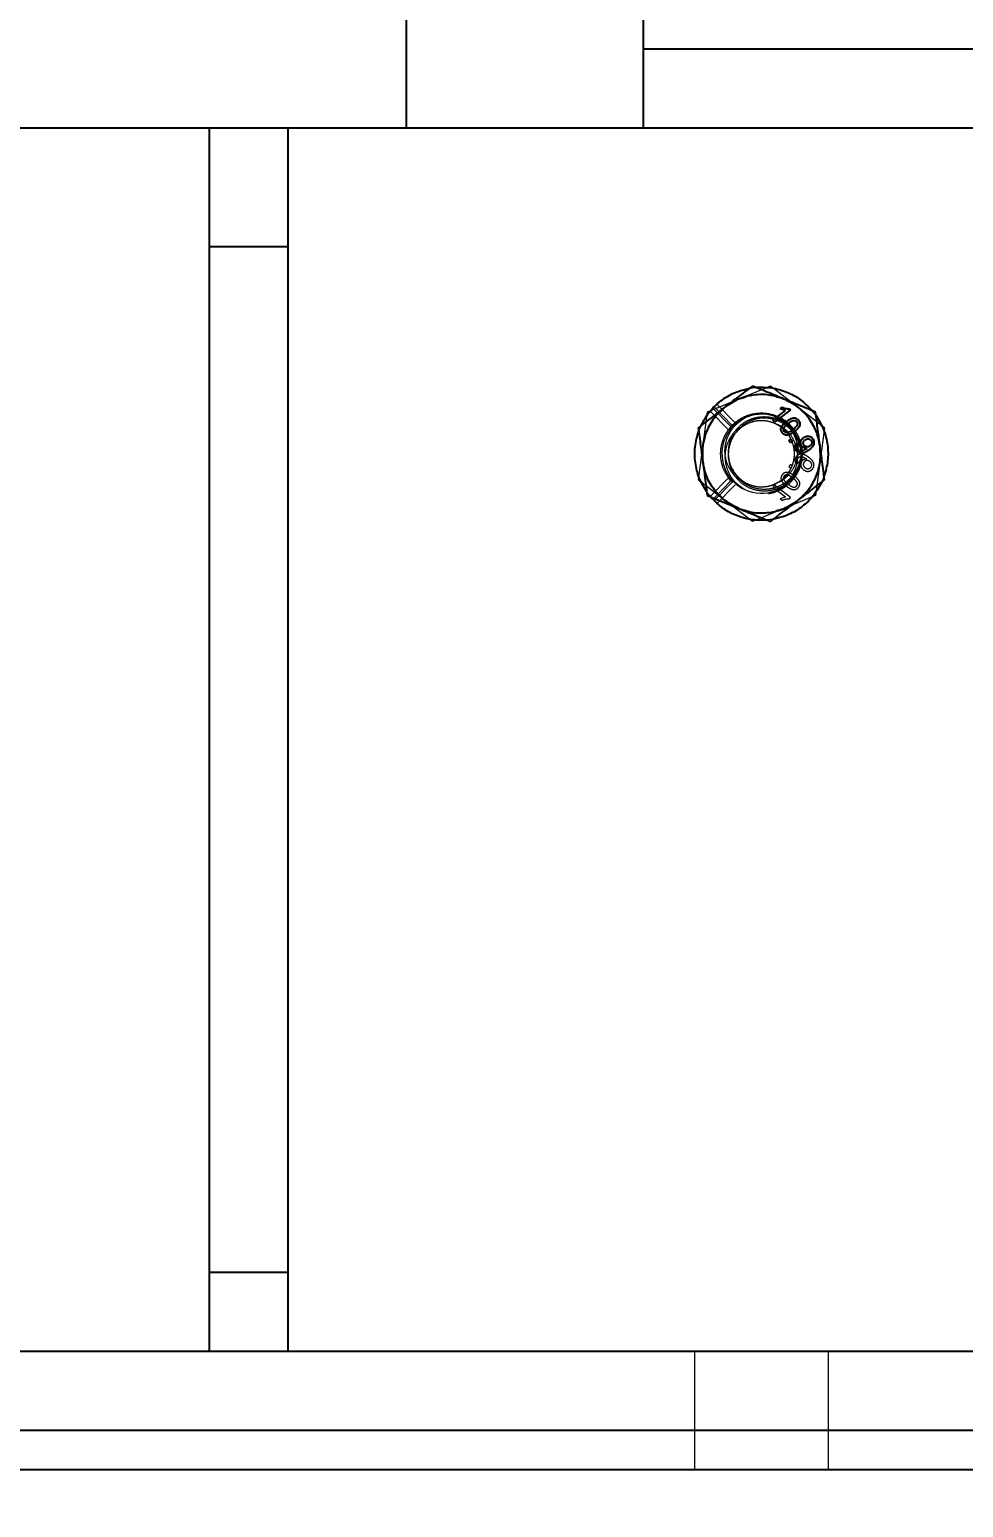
# Model space of a CAD drawing. Header units: millimetres. Extents: x 861 to 27901, y 673 to 17923.
# Drawn here: x 11227.5 to 11415.1, y 5365.5 to 5662.5 of the extents above; entities that cross this region are included whole.
import ezdxf

# ---------------------------------------------------------------- set-up
doc = ezdxf.new("R2010")
doc.units = ezdxf.units.MM
doc.header["$LTSCALE"] = 33.3
doc.linetypes.add('HIDDEN', pattern=[1.905, 1.27, -0.635])
doc.layers.add('CAPA_1', color=7, linetype='Continuous')
doc.styles.add('SLDTEXTSTYLE0', font='TXT', dxfattribs={"width": 0.75})
doc.dimstyles.new('SLDDIMSTYLE0', dxfattribs={"dimtxt": 66.6, "dimasz": 66.6, "dimexe": 0, "dimexo": 0.0625, "dimgap": 16.65, "dimtad": 2, "dimdec": 0, "dimlfac": 1.261261, "dimrnd": 1e-09, "dimzin": 12, "dimdsep": 46, "dimtxsty": 'SLDTEXTSTYLE0', "dimsah": 1, "dimcen": 0.09, "dimadec": 0, "dimazin": 3, "dimtfac": 1, "dimtdec": 0, "dimtofl": 0, "dimtmove": 0, "dimatfit": 3, "dimfxl": 1, "dimfrac": 2, "dimtolj": 1, "dimtzin": 12, "dimarcsym": 0})

# ---------------------------------------------------------------- blocks, each defined once
blk = doc.blocks.new('_D_12')
at = {"layer": 'CAPA_1', "transparency": 16777216}
for p, q in [((10897.43, 5841.2), (14430.99, 5841.2)), ((14397.69, 5841.2), (14397.69, 5357.98)), ((14240.18, 5357.98), (14430.99, 5357.98))]:
    blk.add_line(p, q, dxfattribs=at)
for points in [[(14397.69, 5841.2), (14387.44, 5774.6), (14407.94, 5774.6)], [(14397.69, 5357.98), (14407.94, 5424.58), (14387.44, 5424.58)]]:
    blk.add_solid(points, dxfattribs=at)
at = {"layer": 'CAPA_1', "transparency": 16777216, "insert": (14311.84, 5525.78), "char_height": 66.6, "attachment_point": 1, "rotation": 90, "style": 'SLDTEXTSTYLE0'}
blk.add_mtext('609', dxfattribs=at)
blk = doc.blocks.new('_D_13')
at = {"layer": 'CAPA_1', "transparency": 16777216}
for p, q in [((9823.17, 6912.25), (14695.32, 6912.25)), ((14662.02, 6912.25), (14662.02, 5357.98)), ((14240.18, 5357.98), (14695.32, 5357.98))]:
    blk.add_line(p, q, dxfattribs=at)
for points in [[(14662.02, 6912.25), (14651.77, 6845.65), (14672.27, 6845.65)], [(14662.02, 5357.98), (14672.27, 5424.58), (14651.77, 5424.58)]]:
    blk.add_solid(points, dxfattribs=at)
at = {"layer": 'CAPA_1', "transparency": 16777216, "insert": (14576.17, 6036.69), "char_height": 66.6, "attachment_point": 1, "rotation": 90, "style": 'SLDTEXTSTYLE0'}
blk.add_mtext('1960', dxfattribs=at)

msp = doc.modelspace()

# ---------------------------------------------------------------- linework, layer by layer
at = {"color": 7, "linetype": 'Continuous', "lineweight": 25}
for p, q in [((11303.17, 5666.45), (11303.17, 5642.66)), ((11350.74, 5666.45), (11350.74, 5642.66)), ((11691.67, 5658.52), (11350.74, 5658.52)), ((11691.67, 5642.66), (10478.6, 5642.66)), ((11263.53, 5642.66), (11263.53, 5396.87)), ((11279.38, 5642.66), (11279.38, 5396.87)), ((11263.53, 5618.87), (11279.38, 5618.87)), ((11376.85, 5583.98), (11379.36, 5585.91)), ((11380.4, 5586.05), (11377.17, 5583.57)), ((11378.32, 5586.29), (11378.7, 5586.59)), ((11379.36, 5585.91), (11378.32, 5586.29)), ((11380.19, 5586.32), (11380.4, 5586.05)), ((11377.17, 5583.57), (11376.85, 5583.98)), ((11380.03, 5579.84), (11380.45, 5580.16)), ((11380.35, 5579.43), (11380.03, 5579.84)), ((11380.77, 5579.75), (11380.35, 5579.43)), ((11380.45, 5580.16), (11380.77, 5579.75)), ((11381.65, 5579.37), (11382.01, 5578.99)), ((11383.57, 5578.27), (11383.64, 5578.34)), ((11364.78, 5568.08), (11364.24, 5568.68)), ((11364.78, 5568.08), (11365.01, 5568.31)), ((11365.01, 5567.83), (11365.34, 5568.17)), ((11279.38, 5412.73), (11263.53, 5412.73)), ((11826.45, 5396.87), (10264.53, 5396.87)), ((11826.45, 5381.02), (10264.53, 5381.02)), ((11826.45, 5373.09), (10264.53, 5373.09))]:
    msp.add_line(p, q, dxfattribs=at)
at = {"color": 1, "linetype": 'HIDDEN', "lineweight": 18}
for p, q in [((11376.34, 5590.86), (11363.64, 5585.63)), ((11369.99, 5588.24), (11371.47, 5588.64)), ((11371.55, 5590.24), (11372.42, 5590.46)), ((11372.14, 5590.42), (11373.38, 5590.59)), ((11372.69, 5590.49), (11374.02, 5590.57)), ((11387.22, 5582.48), (11376.34, 5590.86)), ((11363.64, 5585.63), (11361.83, 5572.01)), ((11364.24, 5585.82), (11367.9, 5582.07)), ((11364.4, 5585.94), (11364.78, 5586.42)), ((11364.78, 5586.42), (11368.41, 5582.7)), ((11365.01, 5586.66), (11365.59, 5587.22)), ((11368.64, 5582.94), (11365.01, 5586.66)), ((11365.59, 5587.22), (11366.06, 5587.56)), ((11369.23, 5583.49), (11365.59, 5587.22)), ((11367.19, 5586.58), (11366.19, 5585.59)), ((11369.99, 5588.24), (11368.63, 5587.46)), ((11381.78, 5586.67), (11382.86, 5585.59)), ((11384.53, 5586.1), (11385.64, 5584.65)), ((11384.74, 5585.9), (11385.5, 5584.91)), ((11361.93, 5581.77), (11362.4, 5582.92)), ((11362.1, 5582.19), (11362.73, 5583.46)), ((11368.41, 5582.7), (11367.92, 5582.02)), ((11369.23, 5583.49), (11368.64, 5582.94)), ((11369.36, 5583.59), (11369.23, 5583.49)), ((11372.14, 5583.45), (11371.99, 5583.37)), ((11379.54, 5583.36), (11379.36, 5583.53)), ((11361.8, 5581.21), (11362.01, 5581.97)), ((11363.14, 5580.3), (11362.74, 5578.82)), ((11387.22, 5582.48), (11385.41, 5568.87)), ((11363.14, 5574.2), (11362.74, 5575.7)), ((11380.35, 5575.07), (11380.03, 5574.66)), ((11380.03, 5574.66), (11380.45, 5574.34)), ((11380.77, 5574.75), (11380.35, 5575.07)), ((11381.65, 5575.13), (11382.01, 5575.51)), ((11382.18, 5575.34), (11382.39, 5576.22)), ((11383.57, 5576.22), (11383.64, 5576.16)), ((11386.31, 5575.68), (11385.92, 5574.2)), ((11372.71, 5563.64), (11361.83, 5572.01)), ((11364.24, 5568.68), (11367.9, 5572.43)), ((11365.01, 5568.31), (11368.41, 5571.8)), ((11368.64, 5571.55), (11365.34, 5568.17)), ((11369.23, 5571), (11365.59, 5567.28)), ((11367.88, 5572.48), (11368.76, 5571.45)), ((11368.41, 5571.8), (11367.9, 5572.43)), ((11369.15, 5573.42), (11369.53, 5572.9)), ((11377.17, 5570.93), (11376.85, 5570.52)), ((11380.4, 5568.45), (11377.17, 5570.93)), ((11379.07, 5570.8), (11379.6, 5571.18)), ((11386.75, 5571.82), (11386.33, 5571.05)), ((11387.13, 5572.73), (11386.65, 5571.57)), ((11387.27, 5573.35), (11386.85, 5572.06)), ((11365.08, 5567.78), (11363.52, 5569.63)), ((11364.24, 5568.68), (11363.55, 5569.59)), ((11367.27, 5567.82), (11366.19, 5568.91)), ((11385.41, 5568.87), (11372.71, 5563.64)), ((11376.85, 5570.52), (11379.36, 5568.58)), ((11379.36, 5568.58), (11378.32, 5568.2)), ((11378.32, 5568.2), (11378.7, 5567.91)), ((11380.19, 5568.18), (11380.4, 5568.45)), ((11379.06, 5566.25), (11377.58, 5565.86)), ((11376.99, 5564.1), (11375.15, 5563.92)), ((11376.91, 5564.08), (11375.67, 5563.91)), ((11361.05, 5396.87), (11361.05, 5373.09)), ((11388, 5373.09), (11388, 5396.87))]:
    msp.add_line(p, q, dxfattribs=at)
msp.add_arc((11374.53, 5577.25), 7.93, 37.5876, 307.5876, dxfattribs=at)
at = {"color": 7, "linetype": 'Continuous', "lineweight": 25}
for points in [[(11362.4, 5582.92), (11362.92, 5583.86), (11363.95, 5585.72), (11366.29, 5587.95), (11369.04, 5589.64), (11371.11, 5590.16), (11372.14, 5590.42)], [(11379.06, 5588.24), (11378.07, 5588.57), (11376.09, 5589.21), (11372.94, 5589.16), (11369.88, 5588.39), (11368.14, 5587.24), (11367.27, 5586.67)], [(11373.38, 5590.59), (11374.45, 5590.61), (11376.58, 5590.64), (11379.67, 5589.73), (11382.51, 5588.2), (11384, 5586.67), (11384.74, 5585.9)], [(11367.27, 5586.67), (11366.5, 5585.98), (11364.95, 5584.59), (11363.42, 5581.83), (11362.56, 5578.8), (11362.68, 5576.72), (11362.74, 5575.68)], [(11386.31, 5578.82), (11386.1, 5579.84), (11385.67, 5581.88), (11384.05, 5584.58), (11381.85, 5586.84), (11379.99, 5587.77), (11379.06, 5588.24)], [(11385.5, 5584.91), (11386.05, 5584), (11387.15, 5582.17), (11387.91, 5579.03), (11388, 5575.81), (11387.42, 5573.75), (11387.13, 5572.73)], [(11363.55, 5569.59), (11363, 5570.5), (11361.9, 5572.33), (11361.15, 5575.47), (11361.05, 5578.69), (11361.63, 5580.74), (11361.93, 5581.77)], [(11381.78, 5567.82), (11382.56, 5568.52), (11384.11, 5569.91), (11385.63, 5572.67), (11386.49, 5575.7), (11386.37, 5577.78), (11386.31, 5578.82)], [(11369.99, 5566.25), (11369.06, 5566.72), (11367.2, 5567.66), (11365.01, 5569.92), (11363.38, 5572.62), (11362.95, 5574.66), (11362.74, 5575.68)], [(11386.65, 5571.57), (11386.13, 5570.64), (11385.1, 5568.77), (11382.76, 5566.55), (11380.01, 5564.86), (11377.94, 5564.34), (11376.91, 5564.08)], [(11375.67, 5563.91), (11374.69, 5563.89), (11372.73, 5563.84), (11369.87, 5564.6), (11367.2, 5565.88), (11365.74, 5567.18), (11365.01, 5567.83)], [(11369.99, 5566.25), (11370.98, 5565.93), (11372.96, 5565.28), (11376.11, 5565.34), (11379.17, 5566.11), (11380.91, 5567.25), (11381.78, 5567.82)]]:
    msp.add_open_spline(points, degree=3, dxfattribs=at)
for points, knots in [([(11372.71, 5590.86), (11371.76, 5590.13), (11369.98, 5588.76), (11368.13, 5587.34), (11367.27, 5586.67)], [0, 0, 0, 0, 0.532771, 1, 1, 1, 1]), ([(11379.06, 5588.24), (11378.06, 5588.66), (11375.9, 5589.54), (11373.82, 5590.4), (11372.71, 5590.86)], [0, 0, 0, 0, 0.4672291, 1, 1, 1, 1]), ([(11367.27, 5586.67), (11366.41, 5586.01), (11364.57, 5584.59), (11362.78, 5583.22), (11361.83, 5582.48)], [0, 0, 0, 0, 0.467229, 1, 1, 1, 1]), ([(11378.7, 5586.59), (11378.94, 5586.48), (11379.41, 5586.28), (11379.93, 5586.3), (11380.19, 5586.32)], [0, 0, 0, 0, 0.500866, 1, 1, 1, 1]), ([(11385.41, 5585.63), (11384.3, 5586.08), (11382.22, 5586.94), (11380.07, 5587.83), (11379.06, 5588.24)], [0, 0, 0, 0, 0.532771, 1, 1, 1, 1]), ([(11386.31, 5578.82), (11386.17, 5579.9), (11385.86, 5582.2), (11385.57, 5584.44), (11385.41, 5585.63)], [0, 0, 0, 0, 0.467229, 1, 1, 1, 1]), ([(11378.48, 5582.42), (11378.53, 5582.56), (11378.63, 5582.83), (11379, 5583.29), (11379.33, 5583.57), (11379.56, 5583.76)], [0, 0, 0, 0, 0.249754, 0.499871, 1, 1, 1, 1]), ([(11379.09, 5581.75), (11379.05, 5581.82), (11378.96, 5581.96), (11378.95, 5582.22), (11379.01, 5582.46), (11379.29, 5582.88), (11379.61, 5583.14), (11379.88, 5583.34)], [0, 0, 0, 0, 0.124696, 0.249462, 0.374432, 0.499637, 1, 1, 1, 1]), ([(11379.56, 5583.76), (11379.74, 5583.89), (11380.11, 5584.16), (11380.65, 5584.41), (11381.11, 5584.47), (11381.46, 5584.41), (11381.76, 5584.24), (11381.91, 5584.07), (11381.99, 5583.98)], [0, 0, 0, 0, 0.250482, 0.500346, 0.631705, 0.750221, 0.874987, 1, 1, 1, 1]), ([(11379.88, 5583.34), (11380.06, 5583.48), (11380.33, 5583.67), (11380.73, 5583.89), (11380.95, 5583.93), (11381.06, 5583.96)], [0, 0, 0, 0, 0.500372, 0.750515, 1, 1, 1, 1]), ([(11381.61, 5583.7), (11381.66, 5583.63), (11381.75, 5583.49), (11381.76, 5583.23), (11381.7, 5582.99), (11381.42, 5582.57), (11381.09, 5582.31), (11380.83, 5582.1)], [0, 0, 0, 0, 0.124745, 0.249484, 0.374471, 0.499648, 1, 1, 1, 1]), ([(11381.06, 5583.96), (11381.11, 5583.96), (11381.22, 5583.95), (11381.37, 5583.9), (11381.51, 5583.82), (11381.58, 5583.74), (11381.61, 5583.7)], [0, 0, 0, 0, 0.250158, 0.500156, 0.750032, 1, 1, 1, 1]), ([(11381.99, 5583.98), (11382.05, 5583.88), (11382.18, 5583.69), (11382.27, 5583.35), (11382.24, 5583), (11381.95, 5582.37), (11381.5, 5581.99), (11381.15, 5581.69)], [0, 0, 0, 0, 0.125373, 0.250644, 0.375698, 0.501113, 1, 1, 1, 1]), ([(11361.83, 5582.48), (11361.99, 5581.3), (11362.29, 5579.06), (11362.59, 5576.76), (11362.74, 5575.68)], [0, 0, 0, 0, 0.532771, 1, 1, 1, 1]), ([(11378.72, 5581.46), (11378.63, 5581.61), (11378.48, 5581.83), (11378.45, 5582.13), (11378.45, 5582.3), (11378.47, 5582.38), (11378.48, 5582.42)], [0, 0, 0, 0, 0.498795, 0.749148, 0.874576, 1, 1, 1, 1]), ([(11381.15, 5581.69), (11380.96, 5581.55), (11380.59, 5581.28), (11380.06, 5581.04), (11379.6, 5580.98), (11379.25, 5581.03), (11378.95, 5581.2), (11378.79, 5581.38), (11378.72, 5581.46)], [0, 0, 0, 0, 0.250476, 0.500347, 0.625768, 0.750176, 0.87497, 1, 1, 1, 1]), ([(11380.83, 5582.1), (11380.57, 5581.9), (11380.23, 5581.65), (11379.76, 5581.49), (11379.51, 5581.5), (11379.26, 5581.57), (11379.15, 5581.69), (11379.09, 5581.75)], [0, 0, 0, 0, 0.50041, 0.625613, 0.75058, 0.875344, 1, 1, 1, 1]), ([(11382.65, 5578.75), (11382.61, 5578.82), (11382.51, 5578.95), (11382.44, 5579.19), (11382.41, 5579.43), (11382.44, 5579.67), (11382.52, 5579.91), (11382.68, 5580.2), (11382.86, 5580.36), (11382.99, 5580.47)], [0, 0, 0, 0, 0.125074, 0.250064, 0.373261, 0.500199, 0.624296, 0.750369, 1, 1, 1, 1]), ([(11383.12, 5578.91), (11383.06, 5579), (11382.97, 5579.14), (11382.94, 5579.35), (11382.94, 5579.51), (11382.99, 5579.66), (11383.08, 5579.86), (11383.2, 5579.96), (11383.28, 5580.04)], [0, 0, 0, 0, 0.2495205, 0.3738508, 0.4998888, 0.6240956, 0.7503154, 1, 1, 1, 1]), ([(11382.99, 5580.47), (11383.13, 5580.56), (11383.35, 5580.71), (11383.69, 5580.79), (11383.95, 5580.79), (11384.2, 5580.75), (11384.52, 5580.62), (11384.7, 5580.43), (11384.82, 5580.3)], [0, 0, 0, 0, 0.249869, 0.376454, 0.500348, 0.627239, 0.750824, 1, 1, 1, 1]), ([(11383.28, 5580.04), (11383.38, 5580.1), (11383.57, 5580.23), (11383.86, 5580.27), (11384.08, 5580.24), (11384.3, 5580.16), (11384.42, 5580.04), (11384.5, 5579.95)], [0, 0, 0, 0, 0.2502504, 0.4998418, 0.6295763, 0.7506654, 1, 1, 1, 1]), ([(11384.82, 5580.3), (11384.88, 5580.21), (11385.01, 5580.02), (11385.09, 5579.69), (11385.09, 5579.35), (11384.97, 5578.91), (11384.63, 5578.45), (11384.28, 5578.17), (11384.1, 5578.03)], [0, 0, 0, 0, 0.125064, 0.25009, 0.37511, 0.500169, 0.749441, 1, 1, 1, 1]), ([(11384.5, 5579.95), (11384.55, 5579.86), (11384.64, 5579.72), (11384.66, 5579.5), (11384.64, 5579.34), (11384.59, 5579.18), (11384.48, 5579), (11384.35, 5578.89), (11384.27, 5578.82)], [0, 0, 0, 0, 0.249017, 0.372138, 0.499365, 0.623562, 0.749893, 1, 1, 1, 1]), ([(11381.51, 5577.84), (11381.43, 5577.96), (11381.31, 5578.14), (11381.25, 5578.42), (11381.25, 5578.71), (11381.36, 5579.05), (11381.55, 5579.27), (11381.65, 5579.37)], [0, 0, 0, 0, 0.249859, 0.375718, 0.500481, 0.749846, 1, 1, 1, 1]), ([(11384.1, 5578.03), (11383.9, 5577.89), (11383.51, 5577.6), (11382.93, 5577.35), (11382.44, 5577.31), (11382.08, 5577.39), (11381.75, 5577.57), (11381.59, 5577.75), (11381.51, 5577.84)], [0, 0, 0, 0, 0.2504849, 0.5001185, 0.6278992, 0.7500924, 0.8749937, 1, 1, 1, 1]), ([(11382.01, 5578.99), (11381.95, 5578.92), (11381.84, 5578.79), (11381.77, 5578.6), (11381.76, 5578.45), (11381.78, 5578.32), (11381.82, 5578.21), (11381.87, 5578.14), (11381.9, 5578.11)], [0, 0, 0, 0, 0.276477, 0.499318, 0.623718, 0.749496, 0.874756, 1, 1, 1, 1]), ([(11381.9, 5578.11), (11381.95, 5578.05), (11382.05, 5577.93), (11382.27, 5577.83), (11382.5, 5577.79), (11382.97, 5577.89), (11383.3, 5578.11), (11383.57, 5578.27)], [0, 0, 0, 0, 0.125207, 0.25031, 0.375339, 0.50062, 1, 1, 1, 1]), ([(11383.64, 5578.34), (11383.55, 5578.33), (11383.36, 5578.33), (11383.09, 5578.41), (11382.84, 5578.54), (11382.72, 5578.68), (11382.65, 5578.75)], [0, 0, 0, 0, 0.248943, 0.49945, 0.750285, 1, 1, 1, 1]), ([(11384.27, 5578.82), (11384.18, 5578.76), (11384.04, 5578.67), (11383.83, 5578.61), (11383.67, 5578.6), (11383.51, 5578.63), (11383.31, 5578.71), (11383.2, 5578.83), (11383.12, 5578.91)], [0, 0, 0, 0, 0.249976, 0.378222, 0.500342, 0.627452, 0.750811, 1, 1, 1, 1]), ([(11387.22, 5572.01), (11387.06, 5573.2), (11386.77, 5575.44), (11386.46, 5577.74), (11386.31, 5578.82)], [0, 0, 0, 0, 0.532771, 1, 1, 1, 1]), ([(11362.74, 5575.68), (11362.88, 5574.6), (11363.19, 5572.29), (11363.49, 5570.06), (11363.64, 5568.87)], [0, 0, 0, 0, 0.4672291, 1, 1, 1, 1]), ([(11381.78, 5567.82), (11382.64, 5568.49), (11384.49, 5569.91), (11386.27, 5571.28), (11387.22, 5572.01)], [0, 0, 0, 0, 0.467229, 1, 1, 1, 1]), ([(11363.64, 5568.87), (11364.75, 5568.41), (11366.84, 5567.56), (11368.99, 5566.67), (11369.99, 5566.25)], [0, 0, 0, 0, 0.532771, 1, 1, 1, 1]), ([(11376.34, 5563.64), (11377.29, 5564.37), (11379.08, 5565.74), (11380.92, 5567.16), (11381.78, 5567.82)], [0, 0, 0, 0, 0.532771, 1, 1, 1, 1]), ([(11369.99, 5566.25), (11371, 5565.84), (11373.15, 5564.95), (11375.23, 5564.09), (11376.34, 5563.64)], [0, 0, 0, 0, 0.4672291, 1, 1, 1, 1])]:
    msp.add_open_spline(points, degree=3, knots=knots, dxfattribs=at)
at = {"color": 1, "linetype": 'HIDDEN', "lineweight": 18}
for points, knots in [([(11377.58, 5588.64), (11378.11, 5588.56), (11378.68, 5588.48), (11379.16, 5588.19), (11379.2, 5588.17)], [0, 0, 0, 0, 0.928699, 1, 1, 1, 1]), ([(11370.89, 5571.69), (11370.54, 5571.85), (11369.42, 5572.37), (11368.09, 5574.08), (11367.17, 5576.45), (11367.16, 5579.01), (11367.92, 5581.19), (11369.26, 5583.13), (11370.53, 5583.98), (11371.29, 5584.49)], [0, 0, 0, 0, 0.073226, 0.23471, 0.3941, 0.554574, 0.712039, 0.827456, 1, 1, 1, 1]), ([(11371.69, 5583.22), (11371.06, 5582.94), (11369.64, 5582.33), (11368.09, 5580.43), (11367.17, 5578.05), (11367.16, 5575.49), (11367.92, 5573.31), (11369.26, 5571.36), (11370.53, 5570.52), (11371.29, 5570.01)], [0, 0, 0, 0, 0.123454, 0.276185, 0.426937, 0.578714, 0.727646, 0.836807, 1, 1, 1, 1]), ([(11367.94, 5578.12), (11367.99, 5578.58), (11368.09, 5579.5), (11368.7, 5581.07), (11369.82, 5582.64), (11371.56, 5583.93), (11373.54, 5584.64), (11375.65, 5584.78), (11377.7, 5584.32), (11379.49, 5583.4), (11380.4, 5582.49), (11380.81, 5582.09)], [0, 0, 0, 0, 0.081677, 0.161349, 0.291035, 0.413148, 0.534221, 0.654764, 0.776345, 0.898838, 1, 1, 1, 1]), ([(11369.26, 5573.2), (11369.46, 5572.96), (11369.95, 5572.38), (11370.66, 5571.83), (11371.31, 5571.43), (11371.76, 5571.2), (11372.35, 5570.96), (11372.78, 5570.84), (11373.03, 5570.78), (11373.03, 5570.78), (11373.03, 5570.78), (11373.03, 5570.78), (11373.03, 5570.78), (11373.03, 5570.78), (11373.04, 5570.78), (11373.05, 5570.77), (11373.08, 5570.77), (11373.15, 5570.75), (11373.36, 5570.71), (11374.08, 5570.59), (11374.89, 5570.59), (11375.68, 5570.7), (11376.13, 5570.8), (11376.63, 5570.94), (11377.08, 5571.11), (11377.35, 5571.24), (11377.62, 5571.37), (11377.97, 5571.56), (11378.45, 5571.88), (11378.89, 5572.23), (11379.28, 5572.61), (11379.67, 5573.03), (11380.06, 5573.55), (11380.36, 5574.05), (11380.52, 5574.39), (11380.65, 5574.67), (11380.8, 5575.04), (11380.96, 5575.58), (11381.08, 5576.14), (11381.16, 5576.74), (11381.18, 5577.34), (11381.14, 5577.89), (11381.08, 5578.36), (11381.01, 5578.7), (11380.96, 5578.9), (11380.89, 5579.15), (11380.77, 5579.52), (11380.57, 5580.02), (11380.35, 5580.45), (11380.14, 5580.81), (11379.79, 5581.31), (11379.25, 5581.96), (11378.46, 5582.64), (11377.67, 5583.12), (11376.94, 5583.45), (11376.24, 5583.68), (11375.54, 5583.82), (11374.83, 5583.9), (11373.59, 5583.89), (11371.83, 5583.47), (11369.91, 5582.19), (11368.47, 5580.35), (11368.12, 5578.86), (11367.94, 5578.12)], [0, 0, 0, 0, 0.025018, 0.062505, 0.073457, 0.087536, 0.104741, 0.12507, 0.12508, 0.125088, 0.125103, 0.125129, 0.125176, 0.125264, 0.125429, 0.125753, 0.126422, 0.127908, 0.131491, 0.144058, 0.187539, 0.197474, 0.209566, 0.225509, 0.240805, 0.248969, 0.250106, 0.265748, 0.281391, 0.297034, 0.312676, 0.325838, 0.344007, 0.365974, 0.374124, 0.375253, 0.390902, 0.40655, 0.422199, 0.437847, 0.456199, 0.471384, 0.483402, 0.495485, 0.499868, 0.500438, 0.516867, 0.531646, 0.544773, 0.556248, 0.566071, 0.595236, 0.625559, 0.651348, 0.670843, 0.691621, 0.711565, 0.729805, 0.750654, 0.81299, 0.875327, 0.937663, 1, 1, 1, 1]), ([(11382.39, 5578.29), (11382.29, 5578.66), (11382.11, 5579.4), (11381.68, 5580.34), (11381.18, 5581.18), (11380.59, 5581.93), (11379.66, 5582.85), (11378.69, 5583.49), (11377.82, 5583.87), (11377.34, 5584.05), (11376.82, 5584.2), (11375.8, 5584.42), (11374.26, 5584.46), (11372.32, 5583.95), (11370.75, 5583.08), (11370.07, 5582.23), (11369.82, 5581.92)], [0, 0, 0, 0, 0.069953, 0.139917, 0.190193, 0.248551, 0.31488, 0.430247, 0.459214, 0.488206, 0.524206, 0.559732, 0.679274, 0.802425, 0.926677, 1, 1, 1, 1]), ([(11377.38, 5569.85), (11378.2, 5570.34), (11379.61, 5571.19), (11381.1, 5573.27), (11381.8, 5575.32), (11381.87, 5577.62), (11381.26, 5579.88), (11379.94, 5581.68), (11378.5, 5582.78), (11377.66, 5583.14), (11377.24, 5583.31)], [0, 0, 0, 0, 0.165815, 0.285204, 0.439678, 0.538055, 0.684865, 0.841009, 0.920503, 1, 1, 1, 1]), ([(11377.38, 5584.65), (11378.2, 5584.15), (11379.61, 5583.31), (11381.09, 5581.23), (11381.81, 5579.24), (11381.79, 5577.85), (11381.79, 5577.35)], [0, 0, 0, 0, 0.314695, 0.54128, 0.834453, 1, 1, 1, 1]), ([(11385.92, 5580.3), (11386.11, 5579.8), (11386.33, 5579.27), (11386.32, 5578.7), (11386.32, 5578.66)], [0, 0, 0, 0, 0.928699, 1, 1, 1, 1]), ([(11381.79, 5577.14), (11381.63, 5576.32), (11381.3, 5574.61), (11379.93, 5572.82), (11378.5, 5571.71), (11377.66, 5571.36), (11377.24, 5571.19)], [0, 0, 0, 0, 0.315902, 0.654861, 0.827426, 1, 1, 1, 1]), ([(11381.51, 5576.66), (11381.43, 5576.54), (11381.31, 5576.36), (11381.25, 5576.08), (11381.25, 5575.79), (11381.36, 5575.44), (11381.55, 5575.23), (11381.65, 5575.13)], [0, 0, 0, 0, 0.249859, 0.375956, 0.500482, 0.749847, 1, 1, 1, 1]), ([(11384.1, 5576.47), (11383.9, 5576.61), (11383.51, 5576.9), (11382.93, 5577.15), (11382.44, 5577.19), (11382.08, 5577.11), (11381.75, 5576.93), (11381.59, 5576.75), (11381.51, 5576.66)], [0, 0, 0, 0, 0.250485, 0.500118, 0.62804, 0.750092, 0.874994, 1, 1, 1, 1]), ([(11381.9, 5576.39), (11381.95, 5576.45), (11382.05, 5576.57), (11382.27, 5576.67), (11382.5, 5576.71), (11382.97, 5576.6), (11383.3, 5576.39), (11383.57, 5576.22)], [0, 0, 0, 0, 0.125207, 0.25031, 0.375339, 0.50062, 1, 1, 1, 1]), ([(11367.94, 5576.38), (11367.99, 5575.91), (11368.09, 5574.99), (11368.7, 5573.43), (11369.82, 5571.86), (11371.56, 5570.57), (11373.54, 5569.86), (11375.65, 5569.72), (11377.7, 5570.18), (11379.49, 5571.1), (11380.4, 5572), (11380.81, 5572.41)], [0, 0, 0, 0, 0.081677, 0.161349, 0.291035, 0.413148, 0.534221, 0.654764, 0.776345, 0.898838, 1, 1, 1, 1]), ([(11382.39, 5576.21), (11382.29, 5575.84), (11382.11, 5575.1), (11381.68, 5574.15), (11381.18, 5573.32), (11380.59, 5572.56), (11379.66, 5571.65), (11378.69, 5571.01), (11377.82, 5570.63), (11377.34, 5570.45), (11376.82, 5570.29), (11375.8, 5570.08), (11374.26, 5570.04), (11372.31, 5570.54), (11370.52, 5571.59), (11369.68, 5572.66), (11369.26, 5573.2)], [0, 0, 0, 0, 0.066556, 0.133122, 0.180956, 0.23648, 0.299587, 0.409351, 0.436911, 0.464495, 0.498747, 0.532548, 0.646284, 0.763454, 0.881671, 1, 1, 1, 1]), ([(11382.39, 5576.21), (11382.29, 5575.7), (11382.1, 5574.68), (11381.6, 5573.62), (11381.19, 5572.95), (11380.98, 5572.63), (11380.74, 5572.32), (11380.54, 5572.08), (11380.35, 5571.87), (11380, 5571.49), (11379.64, 5571.2), (11379.36, 5570.97)], [0, 0, 0, 0, 0.249952, 0.499906, 0.562471, 0.625034, 0.687596, 0.750157, 0.77567, 0.825835, 1, 1, 1, 1]), ([(11382.01, 5575.51), (11381.95, 5575.58), (11381.84, 5575.7), (11381.77, 5575.9), (11381.76, 5576.05), (11381.78, 5576.22), (11381.85, 5576.32), (11381.9, 5576.39)], [0, 0, 0, 0, 0.277074, 0.499914, 0.624834, 0.750381, 1, 1, 1, 1]), ([(11382.65, 5575.75), (11382.63, 5575.71), (11382.58, 5575.65), (11382.5, 5575.5), (11382.44, 5575.31), (11382.41, 5575.07), (11382.44, 5574.82), (11382.52, 5574.59), (11382.68, 5574.3), (11382.86, 5574.14), (11382.99, 5574.03)], [0, 0, 0, 0, 0.062611, 0.125226, 0.250194, 0.373586, 0.500286, 0.62458, 0.750412, 1, 1, 1, 1]), ([(11383.64, 5576.16), (11383.55, 5576.16), (11383.36, 5576.17), (11383.09, 5576.09), (11382.84, 5575.96), (11382.71, 5575.82), (11382.65, 5575.75)], [0, 0, 0, 0, 0.24954, 0.50198, 0.751372, 1, 1, 1, 1]), ([(11383.12, 5575.59), (11383.06, 5575.5), (11382.97, 5575.36), (11382.94, 5575.15), (11382.94, 5574.99), (11382.99, 5574.83), (11383.08, 5574.64), (11383.2, 5574.53), (11383.28, 5574.46)], [0, 0, 0, 0, 0.24952, 0.373528, 0.499888, 0.62379, 0.750316, 1, 1, 1, 1]), ([(11382.99, 5574.03), (11383.13, 5573.93), (11383.35, 5573.79), (11383.69, 5573.71), (11383.95, 5573.7), (11384.2, 5573.75), (11384.52, 5573.88), (11384.7, 5574.07), (11384.82, 5574.2)], [0, 0, 0, 0, 0.249869, 0.376654, 0.500348, 0.627459, 0.750824, 1, 1, 1, 1]), ([(11384.27, 5575.68), (11384.18, 5575.74), (11384.04, 5575.83), (11383.83, 5575.89), (11383.67, 5575.9), (11383.51, 5575.87), (11383.31, 5575.79), (11383.2, 5575.67), (11383.12, 5575.59)], [0, 0, 0, 0, 0.249977, 0.377915, 0.500342, 0.627106, 0.750811, 1, 1, 1, 1]), ([(11383.28, 5574.46), (11383.38, 5574.4), (11383.57, 5574.27), (11383.86, 5574.23), (11384.08, 5574.26), (11384.3, 5574.34), (11384.42, 5574.46), (11384.5, 5574.55)], [0, 0, 0, 0, 0.25025, 0.499841, 0.629288, 0.750666, 1, 1, 1, 1]), ([(11384.82, 5574.2), (11384.88, 5574.29), (11385.01, 5574.48), (11385.09, 5574.81), (11385.09, 5575.15), (11384.97, 5575.58), (11384.63, 5576.05), (11384.28, 5576.33), (11384.1, 5576.47)], [0, 0, 0, 0, 0.125064, 0.25009, 0.37511, 0.500169, 0.749441, 1, 1, 1, 1]), ([(11384.5, 5574.55), (11384.55, 5574.64), (11384.64, 5574.78), (11384.66, 5575), (11384.64, 5575.16), (11384.59, 5575.31), (11384.48, 5575.5), (11384.35, 5575.61), (11384.27, 5575.68)], [0, 0, 0, 0, 0.249017, 0.371845, 0.499365, 0.623226, 0.749892, 1, 1, 1, 1]), ([(11378.72, 5573.03), (11378.63, 5572.89), (11378.49, 5572.67), (11378.44, 5572.33), (11378.46, 5572.16), (11378.48, 5572.07)], [0, 0, 0, 0, 0.499036, 0.74951, 1, 1, 1, 1]), ([(11378.48, 5572.07), (11378.53, 5571.94), (11378.63, 5571.67), (11379, 5571.21), (11379.33, 5570.93), (11379.56, 5570.74)], [0, 0, 0, 0, 0.249754, 0.499871, 1, 1, 1, 1]), ([(11381.15, 5572.81), (11380.96, 5572.95), (11380.59, 5573.22), (11380.06, 5573.46), (11379.6, 5573.52), (11379.25, 5573.47), (11378.95, 5573.29), (11378.79, 5573.12), (11378.72, 5573.03)], [0, 0, 0, 0, 0.250472, 0.500339, 0.626188, 0.75018, 0.874972, 1, 1, 1, 1]), ([(11379.09, 5572.75), (11379.05, 5572.68), (11378.96, 5572.53), (11378.95, 5572.28), (11379.01, 5572.03), (11379.29, 5571.62), (11379.61, 5571.36), (11379.88, 5571.15)], [0, 0, 0, 0, 0.124696, 0.249462, 0.374432, 0.499637, 1, 1, 1, 1]), ([(11380.83, 5572.4), (11380.57, 5572.6), (11380.23, 5572.84), (11379.76, 5573.01), (11379.51, 5573), (11379.26, 5572.93), (11379.15, 5572.81), (11379.09, 5572.75)], [0, 0, 0, 0, 0.50041, 0.625613, 0.75058, 0.875344, 1, 1, 1, 1]), ([(11379.56, 5570.74), (11379.74, 5570.61), (11380.11, 5570.34), (11380.65, 5570.09), (11381.11, 5570.03), (11381.46, 5570.09), (11381.76, 5570.26), (11381.91, 5570.43), (11381.99, 5570.52)], [0, 0, 0, 0, 0.250482, 0.500345, 0.631866, 0.750221, 0.874987, 1, 1, 1, 1]), ([(11379.88, 5571.15), (11380.06, 5571.02), (11380.33, 5570.82), (11380.73, 5570.61), (11380.95, 5570.56), (11381.06, 5570.54)], [0, 0, 0, 0, 0.500372, 0.750515, 1, 1, 1, 1]), ([(11381.61, 5570.8), (11381.66, 5570.87), (11381.75, 5571.01), (11381.76, 5571.27), (11381.7, 5571.51), (11381.42, 5571.93), (11381.09, 5572.19), (11380.83, 5572.4)], [0, 0, 0, 0, 0.1247447, 0.2494838, 0.3744708, 0.4996481, 1, 1, 1, 1]), ([(11381.06, 5570.54), (11381.11, 5570.54), (11381.22, 5570.55), (11381.37, 5570.59), (11381.48, 5570.67), (11381.56, 5570.74), (11381.6, 5570.78), (11381.61, 5570.8)], [0, 0, 0, 0, 0.250055, 0.499949, 0.749722, 0.874857, 1, 1, 1, 1]), ([(11381.99, 5570.52), (11382.05, 5570.61), (11382.18, 5570.8), (11382.27, 5571.15), (11382.24, 5571.5), (11381.95, 5572.13), (11381.5, 5572.51), (11381.15, 5572.81)], [0, 0, 0, 0, 0.125373, 0.250644, 0.375698, 0.501113, 1, 1, 1, 1]), ([(11378.7, 5567.91), (11378.94, 5568.01), (11379.41, 5568.22), (11379.93, 5568.19), (11380.19, 5568.18)], [0, 0, 0, 0, 0.500866, 1, 1, 1, 1]), ([(11382.86, 5568.91), (11382.53, 5568.49), (11382.17, 5568.04), (11381.68, 5567.76), (11381.65, 5567.74)], [0, 0, 0, 0, 0.928699, 1, 1, 1, 1]), ([(11371.47, 5565.86), (11370.94, 5565.94), (11370.37, 5566.02), (11369.89, 5566.31), (11369.85, 5566.33)], [0, 0, 0, 0, 0.928699, 1, 1, 1, 1])]:
    msp.add_open_spline(points, degree=3, knots=knots, dxfattribs=at)
for points in [[(11367.9, 5572.43), (11367.62, 5572.87), (11367.05, 5573.75), (11366.53, 5575.25), (11366.3, 5576.81), (11366.36, 5578.39), (11366.73, 5579.92), (11367.39, 5581.36), (11368.3, 5582.65), (11369.45, 5583.74), (11370.78, 5584.59), (11372.25, 5585.17), (11373.8, 5585.46), (11375.38, 5585.45), (11376.93, 5585.13), (11378.39, 5584.53), (11379.71, 5583.66), (11380.83, 5582.55), (11381.73, 5581.25), (11382.36, 5579.8), (11382.7, 5578.26), (11382.75, 5576.68), (11382.49, 5575.12), (11381.94, 5573.64), (11381.11, 5572.3), (11380.05, 5571.13), (11378.78, 5570.19), (11377.35, 5569.51), (11375.82, 5569.11), (11374.25, 5569.01), (11372.68, 5569.22), (11371.18, 5569.72), (11369.8, 5570.48), (11369.03, 5571.2), (11368.64, 5571.55)], [(11369.26, 5573.2), (11368.81, 5573.95), (11367.91, 5575.45), (11367.78, 5578.14), (11368.62, 5580.64), (11370.37, 5582.65), (11372.75, 5583.83), (11375.41, 5584.01), (11377.92, 5583.16), (11379.93, 5581.41), (11381.11, 5579.02), (11381.28, 5576.37), (11380.43, 5573.85), (11378.68, 5571.85), (11376.3, 5570.67), (11373.66, 5570.5), (11371.09, 5571.31), (11369.87, 5572.57), (11369.26, 5573.2)], [(11380.81, 5582.09), (11381.1, 5581.65), (11381.69, 5580.79), (11382.23, 5579.32), (11382.5, 5577.77), (11382.43, 5576.73), (11382.39, 5576.21)], [(11369.26, 5573.2), (11369.02, 5573.56), (11368.52, 5574.28), (11368.08, 5575.52), (11367.84, 5576.81), (11367.91, 5577.68), (11367.94, 5578.12)]]:
    msp.add_open_spline(points, degree=3, dxfattribs=at)

# ---------------------------------------------------------------- dimensions: what is measured, and where the dimension line sits
at = {"layer": 'CAPA_1'}
for base, p1, picture, middle in [((14662.02, 5357.98), (9780.88, 6912.25), '_D_13', (14662.02, 6135.11)), ((14397.69, 5357.98), (10855.14, 5841.2), '_D_12', (14397.69, 5599.59))]:
    dim = msp.add_linear_dim(base=base, p1=p1, p2=(14197.89, 5357.98), angle=90, dimstyle='SLDDIMSTYLE0', dxfattribs=at)
    dim.commit()
    dim.dimension.update_dxf_attribs({"geometry": picture, "text_midpoint": middle, "dimtype": 160})

doc.saveas('drawing.dxf')
